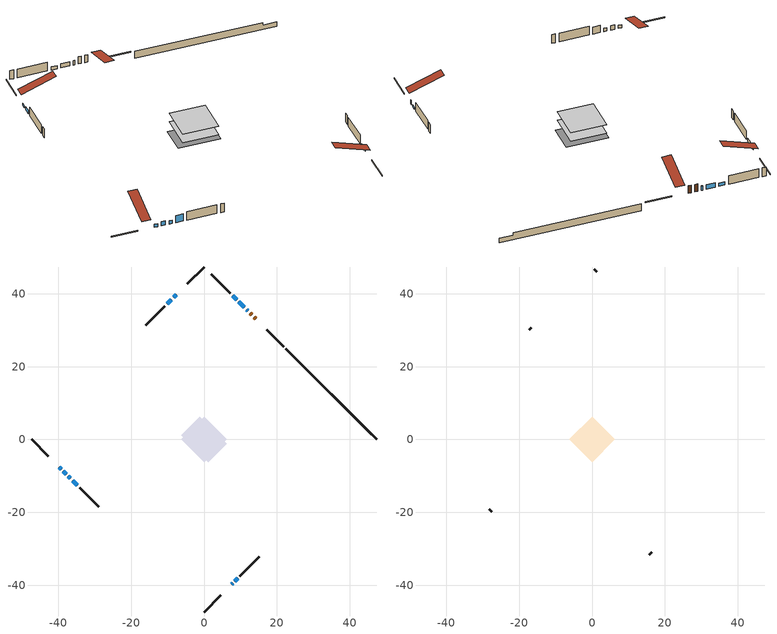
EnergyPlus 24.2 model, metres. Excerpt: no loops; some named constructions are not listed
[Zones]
conditioned space
 floor adiabatic (AdiabaticFloorConstruction): -6.28,0 0,6.28 6.28,0 0,-6.28 z0.71
 floor foundation (Slab1 construction): -6.21,1.19 -1.19,6.21 6.21,-1.19 1.19,-6.21 z-1.3
 wall outside (RimJoist1 construction): 0,-47.36 4.66,-42.69 / -47.36,0 -42.69,-4.66 / 0,47.36 -4.66,42.69 / 21.84,25.52 17.18,30.18 z0.71:1.01
 wall outside (AdiabaticWallConstruction 1): 14.25,33.1 13.79,33.57 / 13.13,34.22 12.67,34.68 z0.71:2.74
 wall outside (AdiabaticWallConstruction): 7.59,-39.77 7.83,-39.53 / -38.57,-8.78 -37.85,-9.5 / 12.01,35.34 11.77,35.58 z0.71:1.93; -39.77,-7.59 -39.23,-8.13 / 8.95,38.4 7.87,39.48 z0.71:1.6; -7.59,39.77 -8.31,39.05 / 8.48,-38.87 9.2,-38.15 z0.71:1.32; 11.12,36.24 9.61,37.75 z0.71:1.91; -8.96,38.39 -10.07,37.28 / -37.2,-10.16 -36.69,-10.66 z0.71:1.63; -36.04,-11.32 -34.78,-12.57 z0.71:2.72
 wall outside (Wall1 construction): 9.86,-37.5 15.11,-32.25 / -34.13,-13.23 -28.88,-18.48 / -10.73,36.62 -15.98,31.38 / 7.22,40.14 1.97,45.39 z0.71:3.15
 wall foundation (FoundationWall1 construction): 22.5,24.86,-1.3 22.5,24.86,0.71 44.87,2.49,0.71 44.87,2.49,0.01 47.36,0,0.01 47.36,0,-1.3
 window (WindowConstruction 6): 7.59,-39.77 7.83,-39.53 z0.71:1.93
 window (WindowConstruction 5): -39.77,-7.59 -39.23,-8.13 z0.71:1.6
 window (WindowConstruction 8): -7.59,39.77 -8.3,39.05 z0.71:1.32
 window (WindowConstruction 9): 8.48,-38.87 9.2,-38.15 z0.71:1.32
 window (WindowConstruction 10): -38.57,-8.78 -37.85,-9.5 z0.71:1.93
 window (WindowConstruction 7): 12.01,35.34 11.77,35.58 z0.71:1.93
 window (WindowConstruction): 11.12,36.24 9.61,37.75 z0.71:1.9
 window (WindowConstruction 1): 8.95,38.4 7.87,39.48 z0.71:1.6
 window (WindowConstruction 2): -8.96,38.39 -10.07,37.28 z0.71:1.62
 window (WindowConstruction 3): -37.2,-10.16 -36.7,-10.66 z0.71:1.62
 window (WindowConstruction 4): -36.04,-11.32 -34.78,-12.57 z0.71:2.72
 door (Door): 14.25,33.1 13.79,33.56 z0.71:2.74
 door (Door 1): 13.13,34.22 12.67,34.68 z0.71:2.74
 ceiling adiabatic (AdiabaticFloorConstruction): 0,-6.28 6.28,0 0,6.28 -6.28,0 z0.71
attic - vented
 floor to conditioned space (Floor1 construction Reversed): -6.28,0 0,6.28 6.28,0 0,-6.28 z3.15
 wall outside (Wall2 construction): 15.76,-31.59 16.42,-30.94 / -28.22,-19.13 -27.57,-19.79 / -16.63,30.72 -17.29,30.07 / 1.31,46.04 0.66,46.7 z0.71:3.15
 roof outside (Roof1 construction): 6.93,-40.43,3.15 0.81,-34.31,6.03 -0.8,-35.92,6.03 5.32,-42.04,3.15; -40.43,-6.93,3.15 -34.31,-0.81,6.03 -35.92,0.8,6.03 -42.04,-5.32,3.15; -6.93,40.43,3.15 -0.81,34.31,6.03 0.8,35.92,6.03 -5.32,42.04,3.15; 14.91,32.45,3.15 8.79,26.33,6.03 10.4,24.71,6.03 16.52,30.83,3.15
[Material] Roughness=Rough; Thermal Absorptance=0.9
Name | Thickness {m} | Conductivity {W/m-K} | Density {kg/m3} | Specific Heat {J/kg-K} | Solar Absorptance | Visible Absorptance
ceiling stud and cavity | 0.1397 | 0.079977 | 65.682 | 1177.47 | 0.7 | 0.7
gypsum board | 0.0127 | 0.160291 | 801 | 837.4 | 0.6 | 0.6
[Construction]
Floor1 construction: ceiling stud and cavity, gypsum board
[EnergyManagementSystem:OutputVariable] Type of Data in Variable=Summed; Update Frequency=ZoneTimestep
Name | EMS Variable | EMS Program or Subroutine | Units
loads_htg_slabs_annual_outvar; Energy Management System Output Variable 16 | loads_htg_slabs | component_loads_program | J
loads_htg_internal_mass_annual_outvar; Energy Management System Output Variable 17 | loads_htg_internal_mass | component_loads_program | J
loads_htg_infil_annual_outvar; Energy Management System Output Variable 18 | loads_htg_infil | component_loads_program | J
loads_htg_natvent_annual_outvar; Energy Management System Output Variable 19 | loads_htg_natvent | component_loads_program | J
loads_htg_mechvent_annual_outvar; Energy Management System Output Variable 20 | loads_htg_mechvent | component_loads_program | J
loads_htg_whf_annual_outvar; Energy Management System Output Variable 21 | loads_htg_whf | component_loads_program | J
loads_htg_ducts_annual_outvar; Energy Management System Output Variable 22 | loads_htg_ducts | component_loads_program | J
loads_htg_intgains_annual_outvar; Energy Management System Output Variable 23 | loads_htg_intgains | component_loads_program | J
loads_htg_lighting_annual_outvar; Energy Management System Output Variable 24 | loads_htg_lighting | component_loads_program | J
loads_clg_roofs_annual_outvar; Energy Management System Output Variable 25 | loads_clg_roofs | component_loads_program | J
loads_clg_ceilings_annual_outvar; Energy Management System Output Variable 26 | loads_clg_ceilings | component_loads_program | J
loads_clg_walls_annual_outvar; Energy Management System Output Variable 27 | loads_clg_walls | component_loads_program | J
loads_clg_rim_joists_annual_outvar; Energy Management System Output Variable 28 | loads_clg_rim_joists | component_loads_program | J
loads_clg_foundation_walls_annual_outvar; Energy Management System Output Variable 29 | loads_clg_foundation_walls | component_loads_program | J
loads_clg_doors_annual_outvar; Energy Management System Output Variable 30 | loads_clg_doors | component_loads_program | J
loads_clg_windows_conduction_annual_outvar; Energy Management System Output Variable 31 | loads_clg_windows_conduction | component_loads_program | J
loads_clg_windows_solar_annual_outvar; Energy Management System Output Variable 32 | loads_clg_windows_solar | component_loads_program | J
loads_clg_skylights_conduction_annual_outvar; Energy Management System Output Variable 33 | loads_clg_skylights_conduction | component_loads_program | J
loads_clg_skylights_solar_annual_outvar; Energy Management System Output Variable 34 | loads_clg_skylights_solar | component_loads_program | J
loads_clg_floors_annual_outvar; Energy Management System Output Variable 35 | loads_clg_floors | component_loads_program | J
loads_clg_slabs_annual_outvar; Energy Management System Output Variable 36 | loads_clg_slabs | component_loads_program | J
loads_clg_internal_mass_annual_outvar; Energy Management System Output Variable 37 | loads_clg_internal_mass | component_loads_program | J
loads_clg_infil_annual_outvar; Energy Management System Output Variable 38 | loads_clg_infil | component_loads_program | J
loads_clg_natvent_annual_outvar; Energy Management System Output Variable 39 | loads_clg_natvent | component_loads_program | J
loads_clg_mechvent_annual_outvar; Energy Management System Output Variable 40 | loads_clg_mechvent | component_loads_program | J
loads_clg_whf_annual_outvar; Energy Management System Output Variable 41 | loads_clg_whf | component_loads_program | J
loads_clg_ducts_annual_outvar; Energy Management System Output Variable 42 | loads_clg_ducts | component_loads_program | J
loads_clg_intgains_annual_outvar; Energy Management System Output Variable 43 | loads_clg_intgains | component_loads_program | J
loads_clg_lighting_annual_outvar; Energy Management System Output Variable 44 | loads_clg_lighting | component_loads_program | J
loads_htg_tot_annual_outvar; Energy Management System Output Variable 1; Energy Management System Output Variable 45 | loads_htg_tot | total_loads_program | J
loads_clg_tot_annual_outvar; Energy Management System Output Variable 2; Energy Management System Output Variable 46 | loads_clg_tot | total_loads_program | J
Energy Management System Output Variable 3 | htg_unmet_hours | unmet_hours_program | hr
Energy Management System Output Variable 4 | clg_unmet_hours | unmet_hours_program | hr
Energy Management System Output Variable 5 | loads_htg_roofs | component_loads_program | J
Energy Management System Output Variable 6 | loads_htg_ceilings | component_loads_program | J
Energy Management System Output Variable 7 | loads_htg_walls | component_loads_program | J
Energy Management System Output Variable 8 | loads_htg_rim_joists | component_loads_program | J
Energy Management System Output Variable 9 | loads_htg_foundation_walls | component_loads_program | J
Energy Management System Output Variable 10 | loads_htg_doors | component_loads_program | J
Energy Management System Output Variable 11 | loads_htg_windows_conduction | component_loads_program | J
Energy Management System Output Variable 12 | loads_htg_windows_solar | component_loads_program | J
Energy Management System Output Variable 13 | loads_htg_skylights_conduction | component_loads_program | J
Energy Management System Output Variable 14 | loads_htg_skylights_solar | component_loads_program | J
Energy Management System Output Variable 15 | loads_htg_floors | component_loads_program | J
[Schedule:Day:Interval]
interior lighting schedule day 3: No, 01:00, 0.0845455, 04:00, 0.0704545, 05:00, 0.0775, 06:00, 0.126818, 07:00, 0.211364, 08:00, 0.267727, 10:00, 0.288864, 11:00, 0.274773, 12:00, 0.260682, 13:00, 0.253636, 14:00, 0.246591, 15:00, 0.260682, 16:00, 0.288864, 17:00, 0.352273, 18:00, 0.457955, 19:00, 0.605909, 20:00, 0.746818, 21:00, 0.775, 22:00, 0.556591, 23:00, 0.281818, 24:00, 0.126818
interior lighting schedule day 4: No, 01:00, 0.0763636, 04:00, 0.0636364, 05:00, 0.07, 06:00, 0.114545, 07:00, 0.190909, 08:00, 0.241818, 10:00, 0.260909, 11:00, 0.248182, 12:00, 0.235455, 13:00, 0.229091, 14:00, 0.222727, 15:00, 0.235455, 16:00, 0.260909, 17:00, 0.318182, 18:00, 0.413636, 19:00, 0.547273, 20:00, 0.674545, 21:00, 0.7, 22:00, 0.502727, 23:00, 0.254545, 24:00, 0.114545
interior lighting schedule day 5: No, 01:00, 0.0727273, 04:00, 0.0606061, 05:00, 0.0666667, 06:00, 0.109091, 07:00, 0.181818, 08:00, 0.230303, 10:00, 0.248485, 11:00, 0.236364, 12:00, 0.224242, 13:00, 0.218182, 14:00, 0.212121, 15:00, 0.224242, 16:00, 0.248485, 17:00, 0.30303, 18:00, 0.393939, 19:00, 0.521212, 20:00, 0.642424, 21:00, 0.666667, 22:00, 0.478788, 23:00, 0.242424, 24:00, 0.109091
interior lighting schedule day 6: No, 01:00, 0.0745455, 04:00, 0.0621212, 05:00, 0.0683333, 06:00, 0.111818, 07:00, 0.186364, 08:00, 0.236061, 10:00, 0.254697, 11:00, 0.242273, 12:00, 0.229848, 13:00, 0.223636, 14:00, 0.217424, 15:00, 0.229848, 16:00, 0.254697, 17:00, 0.310606, 18:00, 0.403788, 19:00, 0.534242, 20:00, 0.658485, 21:00, 0.683333, 22:00, 0.490758, 23:00, 0.248485, 24:00, 0.111818
interior lighting schedule day 7: No, 01:00, 0.08, 04:00, 0.0666667, 05:00, 0.0733333, 06:00, 0.12, 07:00, 0.2, 08:00, 0.253333, 10:00, 0.273333, 11:00, 0.26, 12:00, 0.246667, 13:00, 0.24, 14:00, 0.233333, 15:00, 0.246667, 16:00, 0.273333, 17:00, 0.333333, 18:00, 0.433333, 19:00, 0.573333, 20:00, 0.706667, 21:00, 0.733333, 22:00, 0.526667, 23:00, 0.266667, 24:00, 0.12
interior lighting schedule day 8: No, 01:00, 0.0890909, 04:00, 0.0742424, 05:00, 0.0816667, 06:00, 0.133636, 07:00, 0.222727, 08:00, 0.282121, 10:00, 0.304394, 11:00, 0.289545, 12:00, 0.274697, 13:00, 0.267273, 14:00, 0.259848, 15:00, 0.274697, 16:00, 0.304394, 17:00, 0.371212, 18:00, 0.482576, 19:00, 0.638485, 20:00, 0.78697, 21:00, 0.816667, 22:00, 0.586515, 23:00, 0.29697, 24:00, 0.133636
interior lighting schedule day 9: No, 01:00, 0.0972727, 04:00, 0.0810606, 05:00, 0.0891667, 06:00, 0.145909, 07:00, 0.243182, 08:00, 0.30803, 10:00, 0.332348, 11:00, 0.316136, 12:00, 0.299924, 13:00, 0.291818, 14:00, 0.283712, 15:00, 0.299924, 16:00, 0.332348, 17:00, 0.405303, 18:00, 0.526894, 19:00, 0.697121, 20:00, 0.859242, 21:00, 0.891667, 22:00, 0.640379, 23:00, 0.324242, 24:00, 0.145909
interior lighting schedule day 10: No, 01:00, 0.105455, 04:00, 0.0878788, 05:00, 0.0966667, 06:00, 0.158182, 07:00, 0.263636, 08:00, 0.333939, 10:00, 0.360303, 11:00, 0.342727, 12:00, 0.325152, 13:00, 0.316364, 14:00, 0.307576, 15:00, 0.325152, 16:00, 0.360303, 17:00, 0.439394, 18:00, 0.571212, 19:00, 0.755758, 20:00, 0.931515, 21:00, 0.966667, 22:00, 0.694242, 23:00, 0.351515, 24:00, 0.158182
interior lighting schedule day 11: No, 01:00, 0.109091, 04:00, 0.0909091, 05:00, 0.1, 06:00, 0.163636, 07:00, 0.272727, 08:00, 0.345455, 10:00, 0.372727, 11:00, 0.354545, 12:00, 0.336364, 13:00, 0.327273, 14:00, 0.318182, 15:00, 0.336364, 16:00, 0.372727, 17:00, 0.454545, 18:00, 0.590909, 19:00, 0.781818, 20:00, 0.963636, 21:00, 1, 22:00, 0.718182, 23:00, 0.363636, 24:00, 0.163636
occupants schedule day: No, 05:00, 0.426829, 06:00, 0.719512, 07:00, 1, 08:00, 0.670732, 09:00, 0.329268, 14:00, 0.170732, 15:00, 0.231707, 16:00, 0.329268, 17:00, 0.5, 18:00, 0.670732, 19:00, 0.829268, 21:00, 1, 22:00, 0.853659, 23:00, 0.646341, 24:00, 0.426829
occupants schedule default day; clothes dryer schedule default day; cooking range schedule default day; mech vent bath fan 0 schedule default day; misc plug loads schedule default day; general water use schedule default day; clothes dryer exhaust 0 schedule default day; cooling season schedule day; cooling season schedule day 2; cooling season schedule default day; exterior lighting schedule default day; natural vent schedule default day: No, 24:00, 0
clothes dryer schedule day; clothes dryer exhaust 0 schedule day: No, 01:00, 0.123457, 02:00, 0.0740741, 03:00, 0.0493827, 04:00, 0.0246914, 05:00, 0.0493827, 06:00, 0.0740741, 07:00, 0.197531, 08:00, 0.395062, 09:00, 0.592593, 10:00, 0.839506, 11:00, 0.962963, 12:00, 1, 13:00, 0.91358, 14:00, 0.82716, 15:00, 0.716049, 16:00, 0.753086, 17:00, 0.679012, 18:00, 0.666667, 20:00, 0.62963, 21:00, 0.641975, 22:00, 0.666667, 23:00, 0.54321, 24:00, 0.296296
cooking range schedule day: No, 05:00, 0.0597015, 06:00, 0.11194, 07:00, 0.171642, 08:00, 0.291045, 11:00, 0.343284, 12:00, 0.402985, 13:00, 0.462687, 14:00, 0.343284, 15:00, 0.291045, 16:00, 0.402985, 17:00, 0.567164, 18:00, 1, 19:00, 0.850746, 20:00, 0.432836, 21:00, 0.291045, 22:00, 0.231343, 23:00, 0.171642, 24:00, 0.11194
mech vent bath fan 0 schedule day: No, 07:00, 0, 08:00, 1, 09:00, 0.2, 24:00, 0
misc plug loads schedule day: No, 06:00, 0.705882, 07:00, 0.745098, 08:00, 0.803922, 15:00, 0.823529, 16:00, 0.862745, 17:00, 0.921569, 18:00, 0.980392, 19:00, 1, 20:00, 0.980392, 21:00, 0.941176, 22:00, 0.862745, 23:00, 0.784314, 24:00, 0.72549
general water use schedule day: No, 01:00, 0.315068, 03:00, 0.287671, 04:00, 0.342466, 05:00, 0.369863, 06:00, 0.520548, 07:00, 0.60274, 08:00, 0.534247, 10:00, 0.506849, 11:00, 0.465753, 14:00, 0.479452, 15:00, 0.534247, 16:00, 0.589041, 17:00, 0.69863, 18:00, 0.876712, 19:00, 0.890411, 20:00, 0.986301, 21:00, 1, 22:00, 0.863014, 23:00, 0.616438, 24:00, 0.465753
cooling season schedule day 1: No, 24:00, 1
exterior lighting schedule day: No, 01:00, 0.566667, 03:00, 0.524167, 05:00, 0.495833, 06:00, 0.5525, 07:00, 0.623333, 08:00, 0.580833, 09:00, 0.439167, 10:00, 0.354167, 12:00, 0.34, 13:00, 0.354167, 14:00, 0.396667, 15:00, 0.425, 16:00, 0.495833, 17:00, 0.623333, 18:00, 0.793333, 19:00, 0.906667, 20:00, 0.963333, 21:00, 0.991667, 22:00, 0.920833, 23:00, 0.793333, 24:00, 0.665833
exterior lighting schedule day 1: No, 01:00, 0.528571, 03:00, 0.488929, 05:00, 0.4625, 06:00, 0.515357, 07:00, 0.581429, 08:00, 0.541786, 09:00, 0.409643, 10:00, 0.330357, 12:00, 0.317143, 13:00, 0.330357, 14:00, 0.37, 15:00, 0.396429, 16:00, 0.4625, 17:00, 0.581429, 18:00, 0.74, 19:00, 0.845714, 20:00, 0.898571, 21:00, 0.925, 22:00, 0.858929, 23:00, 0.74, 24:00, 0.621071
exterior lighting schedule day 10: No, 01:00, 0.552381, 03:00, 0.510952, 05:00, 0.483333, 06:00, 0.538571, 07:00, 0.607619, 08:00, 0.56619, 09:00, 0.428095, 10:00, 0.345238, 12:00, 0.331429, 13:00, 0.345238, 14:00, 0.386667, 15:00, 0.414286, 16:00, 0.483333, 17:00, 0.607619, 18:00, 0.773333, 19:00, 0.88381, 20:00, 0.939048, 21:00, 0.966667, 22:00, 0.897619, 23:00, 0.773333, 24:00, 0.649048
exterior lighting schedule day 11: No, 01:00, 0.571429, 03:00, 0.528571, 05:00, 0.5, 06:00, 0.557143, 07:00, 0.628571, 08:00, 0.585714, 09:00, 0.442857, 10:00, 0.357143, 12:00, 0.342857, 13:00, 0.357143, 14:00, 0.4, 15:00, 0.428571, 16:00, 0.5, 17:00, 0.628571, 18:00, 0.8, 19:00, 0.914286, 20:00, 0.971429, 21:00, 1, 22:00, 0.928571, 23:00, 0.8, 24:00, 0.671429
exterior lighting schedule day 2: No, 01:00, 0.485714, 03:00, 0.449286, 05:00, 0.425, 06:00, 0.473571, 07:00, 0.534286, 08:00, 0.497857, 09:00, 0.376429, 10:00, 0.303571, 12:00, 0.291429, 13:00, 0.303571, 14:00, 0.34, 15:00, 0.364286, 16:00, 0.425, 17:00, 0.534286, 18:00, 0.68, 19:00, 0.777143, 20:00, 0.825714, 21:00, 0.85, 22:00, 0.789286, 23:00, 0.68, 24:00, 0.570714
exterior lighting schedule day 3: No, 01:00, 0.442857, 03:00, 0.409643, 05:00, 0.3875, 06:00, 0.431786, 07:00, 0.487143, 08:00, 0.453929, 09:00, 0.343214, 10:00, 0.276786, 12:00, 0.265714, 13:00, 0.276786, 14:00, 0.31, 15:00, 0.332143, 16:00, 0.3875, 17:00, 0.487143, 18:00, 0.62, 19:00, 0.708571, 20:00, 0.752857, 21:00, 0.775, 22:00, 0.719643, 23:00, 0.62, 24:00, 0.520357
exterior lighting schedule day 4: No, 01:00, 0.4, 03:00, 0.37, 05:00, 0.35, 06:00, 0.39, 07:00, 0.44, 08:00, 0.41, 09:00, 0.31, 10:00, 0.25, 12:00, 0.24, 13:00, 0.25, 14:00, 0.28, 15:00, 0.3, 16:00, 0.35, 17:00, 0.44, 18:00, 0.56, 19:00, 0.64, 20:00, 0.68, 21:00, 0.7, 22:00, 0.65, 23:00, 0.56, 24:00, 0.47
exterior lighting schedule day 5: No, 01:00, 0.380952, 03:00, 0.352381, 05:00, 0.333333, 06:00, 0.371429, 07:00, 0.419048, 08:00, 0.390476, 09:00, 0.295238, 10:00, 0.238095, 12:00, 0.228571, 13:00, 0.238095, 14:00, 0.266667, 15:00, 0.285714, 16:00, 0.333333, 17:00, 0.419048, 18:00, 0.533333, 19:00, 0.609524, 20:00, 0.647619, 21:00, 0.666667, 22:00, 0.619048, 23:00, 0.533333, 24:00, 0.447619
exterior lighting schedule day 6: No, 01:00, 0.390476, 03:00, 0.36119, 05:00, 0.341667, 06:00, 0.380714, 07:00, 0.429524, 08:00, 0.400238, 09:00, 0.302619, 10:00, 0.244048, 12:00, 0.234286, 13:00, 0.244048, 14:00, 0.273333, 15:00, 0.292857, 16:00, 0.341667, 17:00, 0.429524, 18:00, 0.546667, 19:00, 0.624762, 20:00, 0.66381, 21:00, 0.683333, 22:00, 0.634524, 23:00, 0.546667, 24:00, 0.45881
exterior lighting schedule day 7: No, 01:00, 0.419048, 03:00, 0.387619, 05:00, 0.366667, 06:00, 0.408571, 07:00, 0.460952, 08:00, 0.429524, 09:00, 0.324762, 10:00, 0.261905, 12:00, 0.251429, 13:00, 0.261905, 14:00, 0.293333, 15:00, 0.314286, 16:00, 0.366667, 17:00, 0.460952, 18:00, 0.586667, 19:00, 0.670476, 20:00, 0.712381, 21:00, 0.733333, 22:00, 0.680952, 23:00, 0.586667, 24:00, 0.492381
exterior lighting schedule day 8: No, 01:00, 0.466667, 03:00, 0.431667, 05:00, 0.408333, 06:00, 0.455, 07:00, 0.513333, 08:00, 0.478333, 09:00, 0.361667, 10:00, 0.291667, 12:00, 0.28, 13:00, 0.291667, 14:00, 0.326667, 15:00, 0.35, 16:00, 0.408333, 17:00, 0.513333, 18:00, 0.653333, 19:00, 0.746667, 20:00, 0.793333, 21:00, 0.816667, 22:00, 0.758333, 23:00, 0.653333, 24:00, 0.548333
exterior lighting schedule day 9: No, 01:00, 0.509524, 03:00, 0.47131, 05:00, 0.445833, 06:00, 0.496786, 07:00, 0.560476, 08:00, 0.522262, 09:00, 0.394881, 10:00, 0.318452, 12:00, 0.305714, 13:00, 0.318452, 14:00, 0.356667, 15:00, 0.382143, 16:00, 0.445833, 17:00, 0.560476, 18:00, 0.713333, 19:00, 0.815238, 20:00, 0.86619, 21:00, 0.891667, 22:00, 0.827976, 23:00, 0.713333, 24:00, 0.59869
[Schedule:Week:Daily]
clothes dryer exhaust 0 schedule Week Rule - Jan1-Dec31: clothes dryer exhaust 0 schedule day, clothes dryer exhaust 0 schedule day, clothes dryer exhaust 0 schedule day, clothes dryer exhaust 0 schedule day, clothes dryer exhaust 0 schedule day, clothes dryer exhaust 0 schedule day, clothes dryer exhaust 0 schedule day, clothes dryer exhaust 0 schedule default day, clothes dryer exhaust 0 schedule default day, clothes dryer exhaust 0 schedule default day, clothes dryer exhaust 0 schedule default day, clothes dryer exhaust 0 schedule default day
cooling season schedule Week Rule - Jan1-May26: cooling season schedule day, cooling season schedule day, cooling season schedule day, cooling season schedule day, cooling season schedule day, cooling season schedule day, cooling season schedule day, cooling season schedule default day, cooling season schedule default day, cooling season schedule default day, cooling season schedule default day, cooling season schedule default day
cooling season schedule Week Rule - May27-Jun2: cooling season schedule day, cooling season schedule day, cooling season schedule day, cooling season schedule day, cooling season schedule day, cooling season schedule day 1, cooling season schedule day 1, cooling season schedule default day, cooling season schedule default day, cooling season schedule default day, cooling season schedule default day, cooling season schedule default day
cooling season schedule Week Rule - Jun3-Sep29: cooling season schedule day 1, cooling season schedule day 1, cooling season schedule day 1, cooling season schedule day 1, cooling season schedule day 1, cooling season schedule day 1, cooling season schedule day 1, cooling season schedule default day, cooling season schedule default day, cooling season schedule default day, cooling season schedule default day, cooling season schedule default day
cooling season schedule Week Rule - Sep30-Oct6: cooling season schedule day 1, cooling season schedule day 2, cooling season schedule day 2, cooling season schedule day 2, cooling season schedule day 2, cooling season schedule day 2, cooling season schedule day 2, cooling season schedule default day, cooling season schedule default day, cooling season schedule default day, cooling season schedule default day, cooling season schedule default day
cooling season schedule Week Rule - Oct7-Dec31: cooling season schedule day 2, cooling season schedule day 2, cooling season schedule day 2, cooling season schedule day 2, cooling season schedule day 2, cooling season schedule day 2, cooling season schedule day 2, cooling season schedule default day, cooling season schedule default day, cooling season schedule default day, cooling season schedule default day, cooling season schedule default day
natural vent schedule Week Rule - Jan1-Dec31: natural vent schedule default day, natural vent schedule default day, natural vent schedule default day, natural vent schedule default day, natural vent schedule default day, natural vent schedule default day, natural vent schedule default day, natural vent schedule default day, natural vent schedule default day, natural vent schedule default day, natural vent schedule default day, natural vent schedule default day
[Schedule:Year]
clothes dryer exhaust 0 schedule: clothes dryer exhaust 0 schedule Week Rule - Jan1-Dec31, 1, 1, 12, 31
cooling season schedule: cooling season schedule Week Rule - Jan1-May26, 1, 1, 5, 26, cooling season schedule Week Rule - May27-Jun2, 5, 27, 6, 2, cooling season schedule Week Rule - Jun3-Sep29, 6, 3, 9, 29, cooling season schedule Week Rule - Sep30-Oct6, 9, 30, 10, 6, cooling season schedule Week Rule - Oct7-Dec31, 10, 7, 12, 31
natural vent schedule: natural vent schedule Week Rule - Jan1-Dec31, 1, 1, 12, 31
